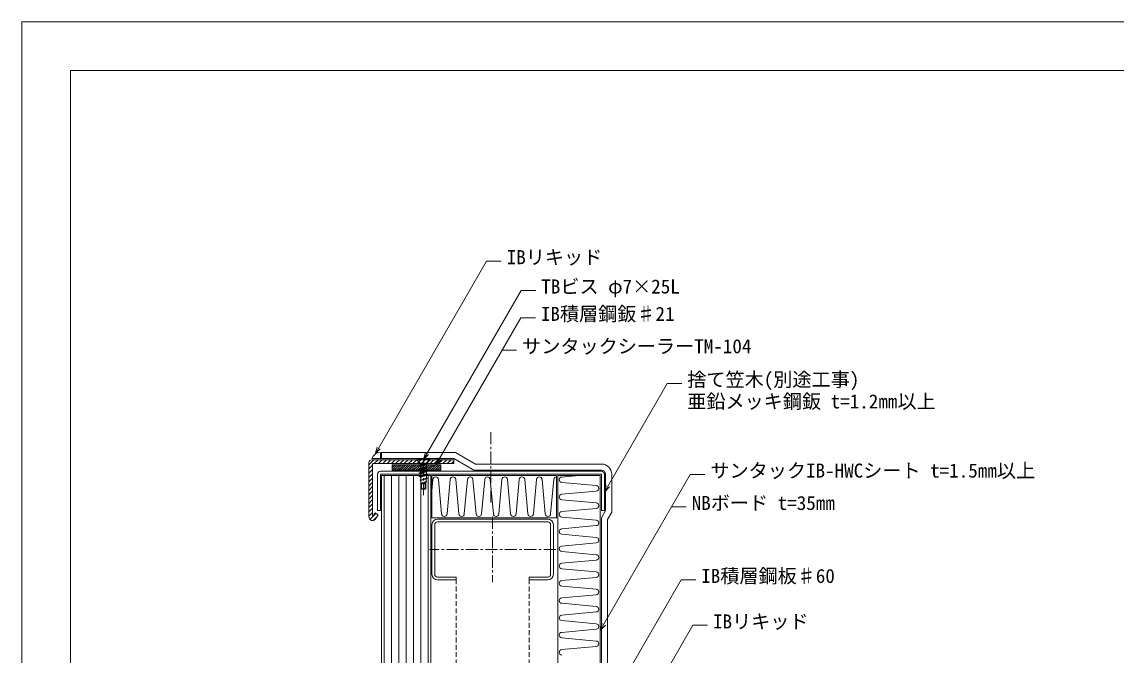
# Model space of a CAD drawing. Units: millimetres, scale not verified. Extents: x -840 to 840, y -594 to 594.
# Drawn here: x -840 to 61, y 73 to 594 of the extents above; entities that cross this region are included whole.
import ezdxf
from ezdxf.enums import TextEntityAlignment as Align

# ---------------------------------------------------------------- set-up
doc = ezdxf.new("R2010")
doc.units = ezdxf.units.MM
doc.header["$LTSCALE"] = 2
doc.linetypes.add('CHAIN1', pattern=[8, 5, -1, 1, -1])
doc.linetypes.add('DASHED2', pattern=[3, 2, -1])
for name, color, linetype, lineweight in [('0-0_断熱材', 4, 'Continuous', 9), ('0-1_輪郭線', 2, 'Continuous', 9), ('0-2_図面枠', 7, 'Continuous', 9), ('0-3_文字', 5, 'Continuous', 9), ('0-7_鋼材(C型・H鋼ｅｔｃ)', 7, 'Continuous', 9), ('0-8_中心線', 2, 'CHAIN1', 9), ('0-9_躯体', 7, 'Continuous', 9), ('0-A_IBｼｰﾄ', 4, 'Continuous', 9), ('0-B_寸法線', 7, 'Continuous', 9), ('0-C_鋼材(受け鋼鈑)', 7, 'Continuous', 9), ('0-E_部材(積層鋼板)', 4, 'Continuous', 9), ('0-F_部材(ﾋﾞｽ類)', 7, 'Continuous', 9), ('1-1_IBリキッド', 7, 'Continuous', 9), ('1-6_ブチルﾃｰﾌﾟ', 4, 'Continuous', 9)]:
    doc.layers.add(name, color=color, linetype=linetype, lineweight=lineweight)
doc.styles.add('ＭＳ ゴシック', font='')
doc.styles.get('ＭＳ ゴシック').set_extended_font_data('MS Gothic')

msp = doc.modelspace()

# ---------------------------------------------------------------- linework, layer by layer
at = {"layer": '0-0_断熱材'}
for p, q in [((-501.591, 217.28), (-502.415, 208.267)), ((-497.085, 217.28), (-494.484, 188.811)), ((-487.377, 217.28), (-489.977, 188.811)), ((-482.87, 217.28), (-480.269, 188.811)), ((-473.162, 217.28), (-475.763, 188.811)), ((-468.655, 217.28), (-466.055, 188.811)), ((-458.947, 217.28), (-461.548, 188.811)), ((-454.44, 217.28), (-451.84, 188.811)), ((-444.733, 217.28), (-447.333, 188.811)), ((-440.226, 217.28), (-437.625, 188.811)), ((-430.518, 217.28), (-433.118, 188.811)), ((-426.011, 217.28), (-423.41, 188.811)), ((-416.303, 217.28), (-418.904, 188.811)), ((-411.796, 217.28), (-409.196, 188.811)), ((-402.088, 217.28), (-404.689, 188.811)), ((-381.315, 220.546), (-395.549, 219.245)), ((-367.08, 212.138), (-395.549, 214.738)), ((-367.08, 207.631), (-395.549, 205.031)), ((-367.08, 197.923), (-395.549, 200.524)), ((-367.08, 193.416), (-395.549, 190.816)), ((-367.08, 183.709), (-395.549, 186.309)), ((-367.08, 179.202), (-395.549, 176.601)), ((-367.08, 169.494), (-395.549, 172.094)), ((-367.08, 164.987), (-395.549, 162.386)), ((-367.08, 155.279), (-395.549, 157.88)), ((-367.08, 150.772), (-395.549, 148.172)), ((-367.08, 141.064), (-395.549, 143.665)), ((-367.08, 136.557), (-395.549, 133.957)), ((-367.08, 126.85), (-395.549, 129.45)), ((-367.08, 122.343), (-395.549, 119.742)), ((-367.08, 112.635), (-395.549, 115.235)), ((-367.08, 108.128), (-395.549, 105.527)), ((-367.08, 98.42), (-395.549, 101.021)), ((-367.08, 93.913), (-395.549, 91.313)), ((-367.08, 84.205), (-395.549, 86.806)), ((-367.08, 79.699), (-395.549, 77.098))]:
    msp.add_line(p, q, dxfattribs=at)
at = {"layer": '0-0_断熱材', "color": 7}
msp.add_line((-398.815, -23.655), (-398.815, 220.546), dxfattribs=at)
at = {"layer": '0-0_断熱材', "color": 7, "linetype": 'DASHED2'}
for p, q in [((-482.415, -462.954), (-482.415, 134.546)), ((-422.415, -462.954), (-422.415, 134.546))]:
    msp.add_line(p, q, dxfattribs=at)
at = {"layer": '0-0_断熱材', "color": 7}
msp.add_lwpolyline([(-399.815, 185.546), (-502.415, 185.546), (-502.415, 220.546), (-399.815, 220.546)], close=True, dxfattribs=at)
msp.add_lwpolyline([(-398.815, 220.546), (-363.815, 220.546), (-363.815, -104.155)], dxfattribs=at)
at = {"layer": '0-0_断熱材'}
for centre, start, end in [((-499.338, 217.069), 5.35135, 174.64865), ((-485.123, 217.069), 5.35135, 174.64865), ((-470.909, 217.069), 5.35135, 174.64865), ((-456.694, 217.069), 5.35135, 174.64865), ((-442.479, 217.069), 5.35135, 174.64865), ((-428.264, 217.069), 5.35135, 174.64865), ((-414.05, 217.069), 5.35135, 174.64865), ((-399.835, 217.069), 89.49125, 174.64865), ((-395.338, 216.992), 95.35135, 264.64865), ((-367.292, 209.885), 275.35135, 84.64865), ((-395.338, 202.777), 95.35135, 264.64865), ((-395.338, 188.562), 95.35135, 264.64865), ((-367.292, 195.67), 275.35135, 84.64865), ((-492.231, 189.022), 185.35135, 354.64865), ((-478.016, 189.022), 185.35135, 354.64865), ((-463.801, 189.022), 185.35135, 354.64865), ((-449.586, 189.022), 185.35135, 354.64865), ((-435.372, 189.022), 185.35135, 354.64865), ((-421.157, 189.022), 185.35135, 354.64865), ((-406.942, 189.022), 185.35135, 354.64865), ((-367.292, 181.455), 275.35135, 84.64865), ((-395.338, 174.348), 95.35135, 264.64865), ((-395.338, 160.133), 95.35135, 264.64865), ((-367.292, 167.24), 275.35135, 84.64865), ((-367.292, 153.026), 275.35135, 84.64865), ((-395.338, 145.918), 95.35135, 264.64865), ((-367.292, 138.811), 275.35135, 84.64865), ((-395.338, 131.704), 95.35135, 264.64865), ((-367.292, 124.596), 275.35135, 84.64865), ((-395.338, 117.489), 95.35135, 264.64865), ((-367.292, 110.381), 275.35135, 84.64865), ((-395.338, 103.274), 95.35135, 264.64865), ((-395.338, 89.059), 95.35135, 264.64865), ((-367.292, 96.167), 275.35135, 84.64865), ((-367.292, 81.952), 275.35135, 84.64865), ((-395.338, 74.845), 95.35135, 264.64865)]:
    msp.add_arc(centre, 2.263, start, end, dxfattribs=at)
at = {"layer": '0-1_輪郭線'}
msp.add_lwpolyline([(800, 554), (-800, 554), (-800, -554), (800, -554)], close=True, dxfattribs=at)
at = {"layer": '0-2_図面枠'}
msp.add_lwpolyline([(840, -594), (840, 594), (-840, 594), (-840, -594)], close=True, dxfattribs=at)
at = {"layer": '0-7_鋼材(C型・H鋼ｅｔｃ)'}
for p, q in [((-407.015, 184.546), (-497.815, 184.546)), ((-497.815, 182.246), (-407.015, 182.246)), ((-502.415, 179.946), (-502.415, 139.146)), ((-500.115, 139.146), (-500.115, 179.946)), ((-404.715, 179.946), (-404.715, 139.146)), ((-402.415, 139.146), (-402.415, 179.946))]:
    msp.add_line(p, q, dxfattribs=at)
for points in [[(-497.815, 134.546), (-482.415, 134.546), (-482.415, 136.846), (-497.815, 136.846)], [(-407.015, 136.846), (-422.415, 136.846), (-422.415, 134.546), (-407.015, 134.546)]]:
    msp.add_lwpolyline(points, dxfattribs=at)
for centre, radius, start, end in [((-497.815, 179.946), 4.6, 90, 180), ((-497.815, 179.946), 2.3, 90, 180), ((-407.015, 179.946), 4.6, 0, 90), ((-407.015, 179.946), 2.3, 0, 90), ((-497.815, 139.146), 4.6, 180, 270), ((-497.815, 139.146), 2.3, 180, 270), ((-407.015, 139.146), 2.3, 270, 0), ((-407.015, 139.146), 4.6, 270, 0)]:
    msp.add_arc(centre, radius, start, end, dxfattribs=at)
at = {"layer": '0-8_中心線'}
for p, q in [((-453.815, 198.157), (-453.815, 257.553)), ((-509.389, 204.248), (-509.389, 235.17)), ((-452.415, 186.546), (-452.415, 132.546)), ((-400.415, 159.546), (-504.415, 159.546))]:
    msp.add_line(p, q, dxfattribs=at)
at = {"layer": '0-9_躯体'}
for p, q in [((-543.815, 220.546), (-543.815, -144.496)), ((-543.815, 220.546), (-503.415, 220.546)), ((-503.415, -128.797), (-503.415, 220.546))]:
    msp.add_line(p, q, dxfattribs=at)
at = {"layer": '0-9_躯体', "color": 4}
for p, q in [((-541.615, -128.797), (-541.615, 220.546)), ((-535.615, -128.797), (-535.615, 220.546)), ((-529.615, -128.797), (-529.615, 220.546)), ((-523.615, -128.797), (-523.615, 220.546)), ((-517.615, -128.797), (-517.615, 220.546)), ((-511.615, -128.797), (-511.615, 220.546)), ((-505.615, -128.797), (-505.615, 220.546))]:
    msp.add_line(p, q, dxfattribs=at)
at = {"layer": '0-A_IBｼｰﾄ', "color": 7}
for p, q in [((-483.05, 239.446), (-543.889, 239.446)), ((-543.889, 234.446), (-543.889, 239.446)), ((-484.389, 234.446), (-543.889, 234.446)), ((-484.389, 234.446), (-467.935, 224.946)), ((-483.05, 239.446), (-466.595, 229.946)), ((-362.815, 229.946), (-466.595, 229.946)), ((-362.815, 224.946), (-467.935, 224.946)), ((-359.415, 191.546), (-359.415, 221.546)), ((-354.415, 190.206), (-354.415, 221.546)), ((-359.415, 191.546), (-362.815, 185.657)), ((-354.415, 190.206), (-357.815, 184.317)), ((-362.815, 64.773), (-362.815, 185.657)), ((-357.815, 66.112), (-357.815, 184.317))]:
    msp.add_line(p, q, dxfattribs=at)
for radius in [8.4, 3.4]:
    msp.add_arc((-362.815, 221.546), radius, 0, 90, dxfattribs=at)
at = {"layer": '0-B_寸法線'}
for p, q in [((-444.673, 323.748), (-432.673, 323.748)), ((-363.815, 92.995), (-289.703, 221.361)), ((-289.703, 221.361), (-277.703, 221.361)), ((-305.1, 194.693), (-293.1, 194.693)), ((-356.481, 32.069), (-297.282, 134.607)), ((-297.282, 134.607), (-285.282, 134.607)), ((-345.607, -3.417), (-287.564, 97.118)), ((-287.564, 97.118), (-275.564, 97.118))]:
    msp.add_line(p, q, dxfattribs=at)
for points in [[(-549.191, 238.067), (-457.377, 397.095), (-445.377, 397.095)], [(-509.389, 233.606), (-428.945, 372.942), (-416.945, 372.942)], [(-499.215, 229.279), (-429.277, 350.417), (-417.277, 350.417)], [(-360.415, 206.856), (-308.748, 296.347), (-296.748, 296.347)], [(-544.948, 242.31), (-549.191, 238.067), (-547.638, 243.863)], [(-505.147, 237.849), (-509.389, 233.606), (-507.837, 239.402)], [(-494.972, 233.522), (-499.215, 229.279), (-497.662, 235.075)], [(-356.172, 211.099), (-360.415, 206.856), (-358.862, 212.652)], [(-359.572, 97.237), (-363.815, 92.995), (-362.262, 98.79)]]:
    msp.add_lwpolyline(points, dxfattribs=at)
at = {"layer": '0-C_鋼材(受け鋼鈑)'}
msp.add_line((-362.815, 223.946), (-544.815, 223.946), dxfattribs=at)
for points in [[(-547.215, 221.546), (-547.215, 191.546), (-544.815, 191.546)], [(-544.815, 191.546), (-544.815, 221.546), (-362.815, 221.546), (-362.815, 191.546), (-360.415, 191.546), (-360.415, 221.546)]]:
    msp.add_lwpolyline(points, dxfattribs=at)
for centre, start, end in [((-544.815, 221.546), 90, 180), ((-362.815, 221.546), 0, 90)]:
    msp.add_arc(centre, 2.4, start, end, dxfattribs=at)
at = {"layer": '0-E_部材(積層鋼板)'}
for p, q in [((-554.389, 229.383), (-550.327, 233.446)), ((-554.389, 225.847), (-551.223, 229.014)), ((-554.389, 222.312), (-551.223, 225.478)), ((-551.223, 187.439), (-551.223, 229.779)), ((-549.958, 230.279), (-546.791, 233.446)), ((-546.422, 230.279), (-543.256, 233.446)), ((-542.887, 230.279), (-539.72, 233.446)), ((-539.351, 230.279), (-536.185, 233.446)), ((-535.816, 230.279), (-532.649, 233.446)), ((-532.28, 230.279), (-529.114, 233.446)), ((-528.745, 230.279), (-525.578, 233.446)), ((-525.209, 230.279), (-522.042, 233.446)), ((-521.674, 230.279), (-518.507, 233.446)), ((-518.138, 230.279), (-514.971, 233.446)), ((-514.603, 230.279), (-511.436, 233.446)), ((-507.531, 230.279), (-504.365, 233.446)), ((-503.996, 230.279), (-500.829, 233.446)), ((-500.46, 230.279), (-497.294, 233.446)), ((-496.925, 230.279), (-493.758, 233.446)), ((-493.389, 230.279), (-490.223, 233.446)), ((-489.854, 230.279), (-486.687, 233.446)), ((-486.318, 230.279), (-484.389, 232.208)), ((-554.389, 218.776), (-551.223, 221.943)), ((-554.389, 215.241), (-551.223, 218.407)), ((-554.389, 211.705), (-551.223, 214.872)), ((-554.389, 208.17), (-551.223, 211.336)), ((-554.389, 204.634), (-551.223, 207.801)), ((-554.389, 201.099), (-551.223, 204.265)), ((-554.389, 197.563), (-551.223, 200.73)), ((-554.389, 194.028), (-551.223, 197.194)), ((-554.389, 190.492), (-551.223, 193.659)), ((-554.389, 186.956), (-551.223, 190.123)), ((-553.456, 184.355), (-548.693, 189.118)), ((-550.781, 183.493), (-547.598, 186.676))]:
    msp.add_line(p, q, dxfattribs=at)
at = {"layer": '0-E_部材(積層鋼板)', "color": 7}
for p, q in [((-554.389, 230.946), (-554.389, 186.565)), ((-551.223, 187.439), (-551.223, 229.779))]:
    msp.add_line(p, q, dxfattribs=at)
at = {"layer": '0-E_部材(積層鋼板)'}
for points in [[(-554.389, 230.946), (-554.389, 186.565), (-554.389, 186.571)], [(-550.723, 230.279), (-509.389, 230.279), (-509.389, 233.446), (-551.889, 233.446)], [(-511.067, 230.279), (-509.389, 231.956), (-507.9, 233.446)], [(-548.562, 185.007), (-546.815, 188.034), (-549.557, 189.617), (-550.869, 187.345)]]:
    msp.add_lwpolyline(points, dxfattribs=at)
at = {"layer": '0-E_部材(積層鋼板)', "color": 7}
for points in [[(-550.723, 230.279), (-484.389, 230.279), (-484.389, 233.446), (-551.889, 233.446)], [(-548.562, 185.007), (-546.815, 188.034), (-549.557, 189.617), (-550.869, 187.345)]]:
    msp.add_lwpolyline(points, dxfattribs=at)
at = {"layer": '0-E_部材(積層鋼板)'}
msp.add_lwpolyline([(-484.389, 230.279), (-484.389, 233.446), (-509.389, 233.446), (-509.389, 230.279)], close=True, dxfattribs=at)
for centre, radius, start, end in [((-551.889, 230.946), 2.5, 90, 180), ((-550.723, 229.779), 0.5, 90, 180), ((-551.267, 186.568), 3.123, 179.94418, 330), ((-551.033, 187.439), 0.19, 180, 330)]:
    msp.add_arc(centre, radius, start, end, dxfattribs=at)
at = {"layer": '0-E_部材(積層鋼板)', "color": 7}
for centre, radius, start, end in [((-551.889, 230.946), 2.5, 90, 180), ((-550.723, 229.779), 0.5, 90, 180), ((-551.267, 186.568), 3.123, 179.94418, 330), ((-551.033, 187.439), 0.19, 180, 330)]:
    msp.add_arc(centre, radius, start, end, dxfattribs=at)
at = {"layer": '0-F_部材(ﾋﾞｽ類)'}
for p, q in [((-514.903, 233.606), (-503.876, 233.606)), ((-514.903, 233.606), (-514.903, 233.446)), ((-514.903, 233.446), (-503.876, 233.446)), ((-512.156, 230.698), (-514.903, 233.446)), ((-512.156, 230.698), (-506.623, 230.698)), ((-512.156, 230.698), (-512.156, 229.491)), ((-512.156, 229.491), (-506.623, 229.491)), ((-511.896, 226.051), (-511.896, 229.167)), ((-511.889, 229.4), (-511.889, 229.491)), ((-511.889, 222.957), (-511.889, 225.253)), ((-510.936, 229.401), (-510.916, 229.401)), ((-510.936, 229.314), (-510.916, 229.314)), ((-506.896, 227.577), (-506.896, 229.491)), ((-506.889, 224.481), (-506.889, 226.751)), ((-506.623, 230.698), (-503.876, 233.446)), ((-506.623, 230.698), (-506.623, 229.491)), ((-503.876, 233.606), (-503.876, 233.446)), ((-512.262, 216.775), (-511.767, 216.775)), ((-511.889, 219.894), (-511.889, 222.159)), ((-511.767, 219.03), (-511.629, 216.83)), ((-511.767, 216.775), (-506.929, 218.288)), ((-506.214, 218.288), (-511.767, 216.775)), ((-506.929, 217.793), (-511.767, 216.473)), ((-511.629, 216.473), (-511.464, 214.165)), ((-507.068, 217.746), (-507.212, 215.551)), ((-506.929, 220.57), (-507.012, 218.288)), ((-506.214, 218.288), (-506.929, 218.288)), ((-506.214, 218.288), (-506.929, 217.793)), ((-506.889, 221.419), (-506.889, 223.656)), ((-511.767, 214.095), (-511.629, 214.095)), ((-506.709, 215.635), (-511.629, 214.095)), ((-507.067, 215.415), (-511.629, 213.958)), ((-511.199, 213.608), (-511.464, 214.025)), ((-510.979, 210.11), (-511.364, 209.625)), ((-509.389, 208.608), (-511.364, 209.625)), ((-510.979, 210.11), (-510.979, 213.608)), ((-509.339, 208.633), (-510.979, 210.11)), ((-509.389, 213.608), (-508.594, 214.928)), ((-509.389, 208.608), (-509.389, 213.608)), ((-509.389, 208.674), (-507.634, 209.928)), ((-509.389, 208.608), (-507.332, 209.625)), ((-509.015, 214.229), (-507.634, 214.229)), ((-507.634, 209.928), (-507.634, 214.229)), ((-507.332, 209.625), (-507.634, 209.928)), ((-507.48, 213.608), (-507.212, 215.357)), ((-506.709, 215.635), (-507.067, 215.415)), ((-506.709, 215.635), (-507.012, 215.635))]:
    msp.add_line(p, q, dxfattribs=at)
for points in [[(-505.692, 227.443), (-506.929, 227.581), (-511.767, 226.068), (-513.087, 225.892), (-511.767, 225.188), (-506.929, 226.728)], [(-505.692, 224.348), (-506.929, 224.486), (-511.767, 222.973), (-513.087, 222.797), (-511.767, 222.093), (-506.929, 223.633)], [(-505.692, 221.285), (-506.929, 221.423), (-511.767, 219.91), (-513.087, 219.734), (-511.767, 219.03), (-506.929, 220.57)]]:
    msp.add_lwpolyline(points, close=True, dxfattribs=at)
for points in [[(-505.934, 227.47), (-506.876, 227.356), (-507.205, 227.301), (-507.534, 227.239), (-507.862, 227.169), (-508.189, 227.093), (-508.516, 227.009), (-508.841, 226.919), (-509.166, 226.823), (-509.488, 226.722), (-509.81, 226.615), (-509.989, 226.547), (-510.171, 226.48), (-510.357, 226.412), (-510.547, 226.345), (-510.742, 226.277), (-510.94, 226.21), (-511.143, 226.142), (-511.35, 226.075), (-511.562, 226.007), (-511.779, 225.94), (-511.906, 225.916), (-512.035, 225.896), (-512.164, 225.878), (-512.293, 225.864), (-512.422, 225.852), (-512.55, 225.842), (-512.677, 225.835), (-512.802, 225.831), (-512.925, 225.828), (-512.966, 225.828)], [(-505.692, 227.443), (-506.884, 227.29), (-507.219, 227.23), (-507.552, 227.163), (-507.882, 227.089), (-508.21, 227.01), (-508.536, 226.925), (-508.859, 226.834), (-509.179, 226.737), (-509.496, 226.636), (-509.81, 226.528), (-509.989, 226.461), (-510.171, 226.393), (-510.357, 226.326), (-510.547, 226.258), (-510.742, 226.191), (-510.94, 226.123), (-511.143, 226.056), (-511.35, 225.988), (-511.562, 225.921), (-511.779, 225.853), (-511.891, 225.837), (-512.008, 225.823), (-512.128, 225.81), (-512.253, 225.798), (-512.38, 225.787), (-512.51, 225.776), (-512.642, 225.767), (-512.775, 225.758), (-512.829, 225.755)], [(-511.21, 229.491), (-512.244, 229.353), (-510.924, 228.649), (-508.279, 229.491)], [(-510.936, 229.401), (-511.063, 229.377), (-511.191, 229.356), (-511.321, 229.339), (-511.45, 229.325), (-511.579, 229.313), (-511.707, 229.303), (-511.834, 229.296), (-511.959, 229.292), (-512.081, 229.289), (-512.123, 229.289)], [(-510.936, 229.314), (-511.048, 229.298), (-511.164, 229.284), (-511.285, 229.271), (-511.409, 229.259), (-511.537, 229.248), (-511.667, 229.237), (-511.798, 229.228), (-511.932, 229.219), (-511.986, 229.216)], [(-510.647, 229.491), (-510.719, 229.468), (-510.936, 229.401), (-510.916, 229.401)], [(-510.379, 229.491), (-510.507, 229.449), (-510.719, 229.382), (-510.936, 229.314), (-510.916, 229.314)], [(-505.934, 224.375), (-506.876, 224.261), (-507.205, 224.207), (-507.534, 224.144), (-507.862, 224.075), (-508.189, 223.998), (-508.516, 223.914), (-508.841, 223.825), (-509.166, 223.729), (-509.488, 223.627), (-509.81, 223.52), (-509.989, 223.452), (-510.171, 223.385), (-510.357, 223.317), (-510.547, 223.25), (-510.742, 223.182), (-510.94, 223.115), (-511.143, 223.047), (-511.35, 222.98), (-511.562, 222.912), (-511.779, 222.845), (-511.906, 222.821), (-512.035, 222.801), (-512.164, 222.783), (-512.293, 222.769), (-512.422, 222.757), (-512.55, 222.748), (-512.677, 222.741), (-512.802, 222.736), (-512.925, 222.733), (-512.966, 222.733)], [(-505.934, 221.312), (-506.876, 221.198), (-507.205, 221.144), (-507.534, 221.082), (-507.862, 221.012), (-508.189, 220.935), (-508.516, 220.852), (-508.841, 220.762), (-509.166, 220.666), (-509.488, 220.564), (-509.81, 220.457), (-509.989, 220.39), (-510.171, 220.322), (-510.357, 220.255), (-510.547, 220.187), (-510.742, 220.12), (-510.94, 220.052), (-511.143, 219.985), (-511.35, 219.917), (-511.562, 219.85), (-511.779, 219.782), (-511.906, 219.758), (-512.035, 219.738), (-512.164, 219.721), (-512.293, 219.706), (-512.422, 219.694), (-512.55, 219.685), (-512.677, 219.678), (-512.802, 219.673), (-512.925, 219.67), (-512.966, 219.67)], [(-505.692, 224.348), (-506.884, 224.195), (-507.219, 224.135), (-507.552, 224.068), (-507.882, 223.995), (-508.21, 223.915), (-508.536, 223.83), (-508.859, 223.739), (-509.179, 223.643), (-509.496, 223.541), (-509.81, 223.434), (-509.989, 223.366), (-510.171, 223.299), (-510.357, 223.231), (-510.547, 223.164), (-510.742, 223.096), (-510.94, 223.029), (-511.143, 222.961), (-511.35, 222.894), (-511.562, 222.826), (-511.779, 222.759), (-511.891, 222.743), (-512.008, 222.728), (-512.128, 222.715), (-512.253, 222.703), (-512.38, 222.692), (-512.51, 222.682), (-512.642, 222.672), (-512.775, 222.663), (-512.829, 222.66)], [(-505.692, 221.285), (-506.884, 221.133), (-507.219, 221.072), (-507.552, 221.005), (-507.882, 220.932), (-508.21, 220.852), (-508.536, 220.767), (-508.859, 220.676), (-509.179, 220.58), (-509.496, 220.478), (-509.81, 220.371), (-509.989, 220.303), (-510.171, 220.236), (-510.357, 220.168), (-510.547, 220.101), (-510.742, 220.033), (-510.94, 219.966), (-511.143, 219.898), (-511.35, 219.831), (-511.562, 219.763), (-511.779, 219.696), (-511.891, 219.68), (-512.008, 219.665), (-512.128, 219.652), (-512.253, 219.64), (-512.38, 219.629), (-512.51, 219.619), (-512.642, 219.609), (-512.775, 219.6), (-512.829, 219.597)], [(-511.767, 216.775), (-512.262, 216.775), (-511.767, 216.473)], [(-507.012, 215.635), (-511.629, 214.095), (-511.767, 214.095), (-511.629, 213.958)], [(-511.364, 209.625), (-511.364, 213.608), (-507.332, 213.608), (-507.332, 209.625)], [(-509.389, 208.678), (-508.074, 210.462), (-508.074, 213.608)]]:
    msp.add_lwpolyline(points, dxfattribs=at)
at = {"layer": '1-1_IBリキッド'}
for q in [(-551.889, 234.446), (-544.889, 239.446)]:
    msp.add_line((-544.889, 234.446), q, dxfattribs=at)
msp.add_arc((-544.889, 232.046), 7.4, 90, 161.07536, dxfattribs=at)
at = {"layer": '1-6_ブチルﾃｰﾌﾟ'}
for p, q in [((-535.223, 228.498), (-534.441, 229.279)), ((-535.223, 226.73), (-532.674, 229.279)), ((-535.223, 224.962), (-530.906, 229.279)), ((-533.471, 224.946), (-529.138, 229.279)), ((-531.704, 224.946), (-527.37, 229.279)), ((-529.936, 224.946), (-525.603, 229.279)), ((-528.168, 224.946), (-523.835, 229.279)), ((-526.4, 224.946), (-522.067, 229.279)), ((-524.633, 224.946), (-520.299, 229.279)), ((-522.865, 224.946), (-518.531, 229.279)), ((-521.097, 224.946), (-516.764, 229.279)), ((-519.329, 224.946), (-514.996, 229.279)), ((-517.561, 224.946), (-513.228, 229.279)), ((-515.794, 224.946), (-511.46, 229.279)), ((-514.026, 224.946), (-509.693, 229.279)), ((-512.258, 224.946), (-507.925, 229.279)), ((-510.49, 224.946), (-506.157, 229.279)), ((-508.723, 224.946), (-504.389, 229.279)), ((-506.955, 224.946), (-502.622, 229.279)), ((-505.187, 224.946), (-500.854, 229.279)), ((-503.419, 224.946), (-499.086, 229.279)), ((-501.652, 224.946), (-497.318, 229.279)), ((-499.884, 224.946), (-495.55, 229.279)), ((-498.116, 224.946), (-495.223, 227.839)), ((-496.348, 224.946), (-495.223, 226.071))]:
    msp.add_line(p, q, dxfattribs=at)
at = {"layer": '1-6_ブチルﾃｰﾌﾟ', "color": 7}
msp.add_lwpolyline([(-535.223, 224.946), (-495.223, 224.946), (-495.223, 229.279), (-535.223, 229.279)], close=True, dxfattribs=at)
at = {"layer": '1-6_ブチルﾃｰﾌﾟ'}
msp.add_lwpolyline([(-535.223, 224.946), (-495.223, 224.946), (-495.223, 229.279), (-535.223, 229.279)], close=True, dxfattribs=at)

# ---------------------------------------------------------------- texts
at = {"layer": '0-3_文字', "color": 7, "style": 'ＭＳ ゴシック'}
for s, p in [('IBリキッド', (-440.836, 391.036)), ('TBビス φ7×25L', (-412.404, 366.883)), ('IB積層鋼鈑♯21', (-412.736, 344.358)), ('サンタックシーラーTM-104', (-428.133, 317.689)), ('捨て笠木(別途工事)', (-292.207, 290.288)), ('亜鉛メッキ鋼鈑 t=1.2㎜以上', (-292.207, 272.288)), ('サンタックIB-HWCシート t=1.5㎜以上', (-273.163, 215.302)), ('NBボード t=35㎜', (-288.559, 188.634)), ('IB積層鋼板♯60', (-280.742, 128.548)), ('IBリキッド', (-271.023, 91.059))]:
    msp.add_text(s, height=11.54, dxfattribs=at).set_placement(p, align=Align.BOTTOM_LEFT)

doc.saveas('drawing.dxf')
